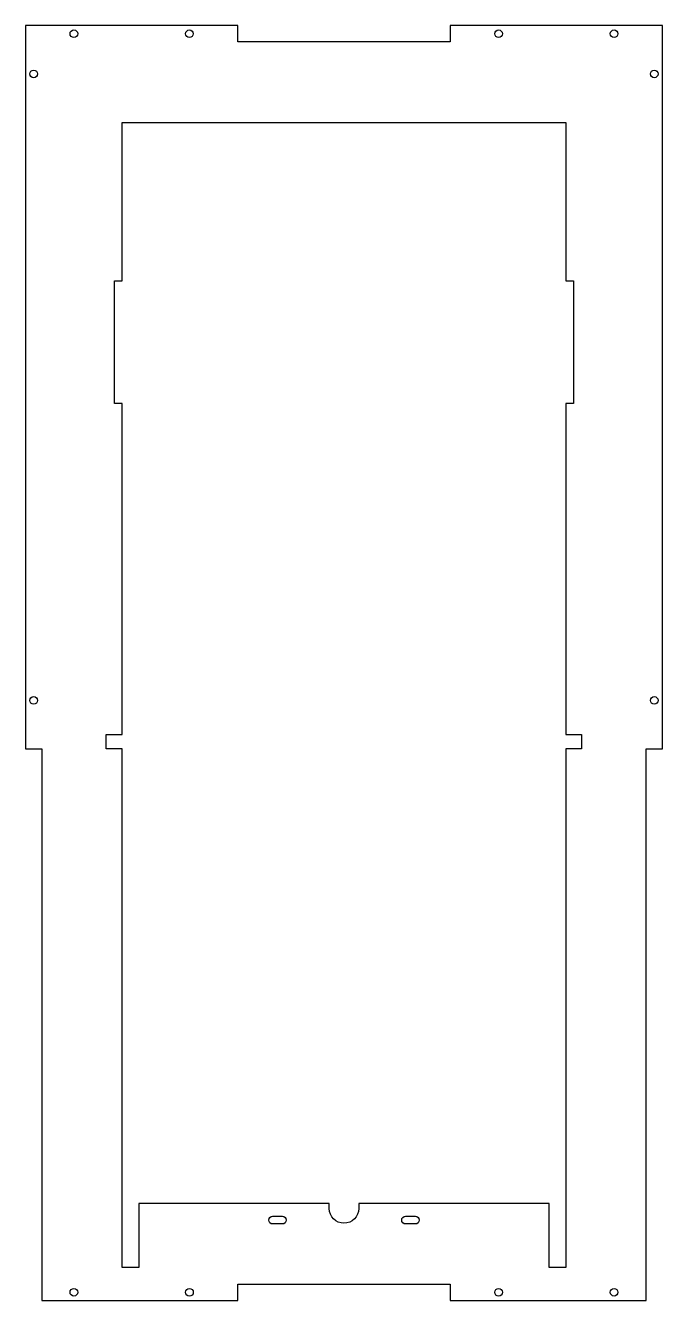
# Model space of a CAD drawing. Header units: millimetres. Extents: x -87 to 173, y -7 to 513.
import ezdxf

# ---------------------------------------------------------------- set-up
doc = ezdxf.new("R2010")
doc.units = ezdxf.units.MM

msp = doc.modelspace()

# ---------------------------------------------------------------- linework, layer by layer
msp.add_lwpolyline([(-79.95, 218.28), (-79.95, -6.72), (0, -6.72), (0, 0), (86.67, 0), (86.67, -6.72), (166.61, -6.72), (166.61, 218.28), (173.33, 218.28), (173.33, 513.28), (86.67, 513.28), (86.67, 506.56), (0, 506.56), (0, 513.28), (-86.67, 513.28), (-86.67, 218.28)], close=True)
for points in [[(49.33, 32.78), (49.33, 30.78, -1), (37.33, 30.78), (37.33, 32.78), (-40.45, 32.78), (-40.45, 6.72), (-47.17, 6.72), (-47.17, 218.28), (-53.67, 218.28), (-53.67, 224.16), (-47.17, 224.16), (-47.17, 359.16), (-50.32, 359.16), (-50.32, 409.16), (-47.17, 409.16), (-47.17, 473.78), (133.83, 473.78), (133.83, 409.16), (136.98, 409.16), (136.98, 359.16), (133.83, 359.16), (133.83, 224.16), (140.33, 224.16), (140.33, 218.28), (133.83, 218.28), (133.83, 6.72), (127.11, 6.72), (127.11, 32.78)], [(18.21, 27.63, -1), (18.21, 24.48), (14.21, 24.48, -1), (14.21, 27.63)], [(68.45, 24.48, -1), (68.45, 27.63), (72.45, 27.63, -1), (72.45, 24.48)]]:
    msp.add_lwpolyline(points, format="xyb", close=True)
for centre, radius in [((-66.92, 509.92), 1.57), ((-19.75, 509.92), 1.57), ((106.42, 509.92), 1.57), ((153.58, 509.92), 1.57), ((-83.31, 493.53), 1.57), ((169.97, 493.53), 1.57), ((-83.31, 238.03), 1.57), ((169.97, 238.03), 1.57), ((-66.92, -3.36), 1.57), ((-19.75, -3.36), 1.58), ((106.42, -3.36), 1.58), ((153.58, -3.36), 1.57)]:
    msp.add_circle(centre, radius)

doc.saveas('drawing.dxf')
